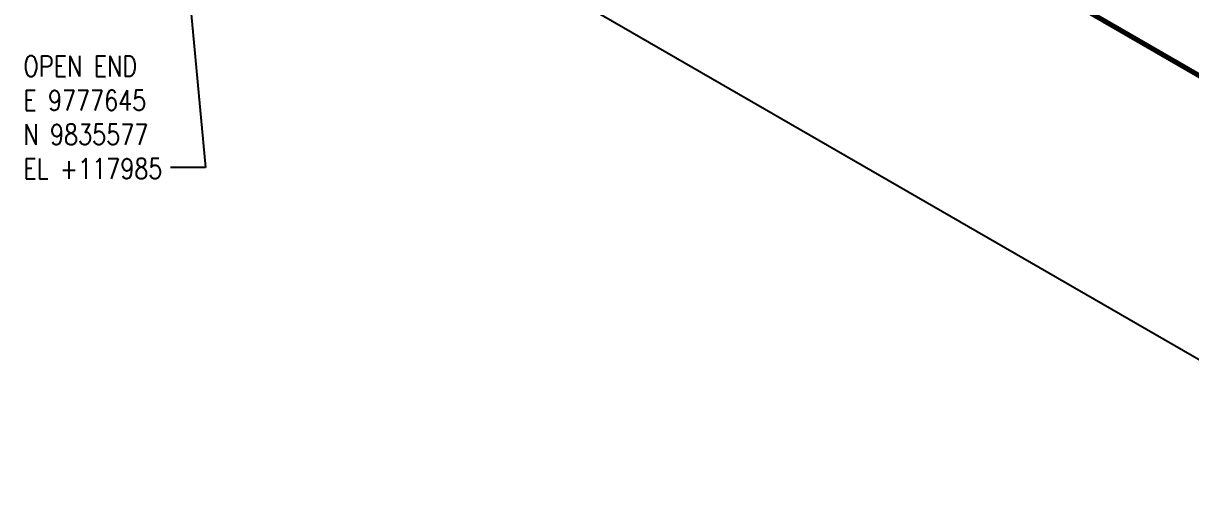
# Model space of a CAD drawing. Header units: millimetres. Extents: x 0 to 841, y 0 to 594.
# Drawn here: x 262 to 364.6, y 212.4 to 254.7 of the extents above; entities that cross this region are included whole.
import ezdxf
from ezdxf import colors
from ezdxf.entities.mleader import LeaderData, LeaderLine
from ezdxf.math import Vec2, Vec3

# ---------------------------------------------------------------- set-up
doc = ezdxf.new("R2010")
doc.units = ezdxf.units.MM
doc.header["$LTSCALE"] = 0.25
for name, color, linetype, lineweight in [('Annotation', 7, 'Continuous', 0), ('Dimension', 1, 'Continuous', 0), ('Pipe', 3, 'Continuous', 70)]:
    doc.layers.add(name, color=color, linetype=linetype, lineweight=lineweight)
doc.styles.add('AdskIsoAnnotation', font='romans.shx', dxfattribs={"width": 0.8, "height": 1})
doc.styles.add('AdskIsoMetric', font='romans.shx', dxfattribs={"width": 0.8, "height": 1.8})
doc.styles.add('AdskIsoMetric-30', font='romans.shx', dxfattribs={"width": 0.8, "height": 1.8})
doc.styles.get("Standard").update_dxf_attribs({"font": 'arial.ttf'})
doc.dimstyles.new('AdskIsoMetric', dxfattribs={"dimtxt": 2.5, "dimasz": 2.5, "dimexe": 1, "dimexo": 2, "dimgap": 0.8, "dimtad": 1, "dimdec": 0, "dimrnd": 1, "dimzin": 0, "dimdsep": 46, "dimtxsty": 'AdskIsoMetric', "dimcen": 0, "dimclrt": 7, "dimadec": 0, "dimazin": 0, "dimtfac": 1, "dimtdec": 0, "dimtmove": 1, "dimatfit": 3, "dimfxl": 1, "dimtfill": 1, "dimfrac": 2, "dimtolj": 1, "dimtzin": 0, "dimarcsym": 0})

# ---------------------------------------------------------------- blocks, each defined once
blk = doc.blocks.new('*D93')
at = {"layer": 'Defpoints', "color": 0, "transparency": 16777216}
for p in [(297.95, 289.01, 0), (464.93, 192.61, 0), (464.93, 167.61)]:
    blk.add_point(p, dxfattribs=at)
at = {"layer": 'Dimension', "color": 0, "lineweight": -2, "transparency": 16777216}
for p, q in [((297.95, 286.7), (297.95, 262.85)), ((300.12, 262.76), (462.76, 168.86)), ((464.93, 190.3), (464.93, 166.45))]:
    blk.add_line(p, q, dxfattribs=at)
at = {"layer": 'Dimension', "color": 0, "transparency": 16777216}
for points in [[(300.32, 263.12), (299.91, 262.4), (297.95, 264.01)], [(462.97, 169.22), (462.55, 168.49), (464.93, 167.61)]]:
    blk.add_solid(points, dxfattribs=at)
at = {"layer": 'Dimension', "color": 7, "transparency": 16777216, "insert": (381.44, 217.99), "char_height": 1.8, "attachment_point": 5, "rotation": 330, "style": 'AdskIsoMetric-30', "bg_fill": 3, "box_fill_scale": 1.1, "bg_fill_color": 256, "bg_fill_true_color": 13158600, "bg_fill_transparency": 0}
blk.add_mtext('\\A1;4106', dxfattribs=at)

msp = doc.modelspace()

# ---------------------------------------------------------------- texts
at = {"layer": 'Annotation', "insert": (262, 241, 0), "char_height": 1.8, "attachment_point": 7, "style": 'AdskIsoAnnotation', "bg_fill": 3, "box_fill_scale": 1, "bg_fill_color": 256, "bg_fill_true_color": 13158600, "bg_fill_transparency": 0}
msp.add_mtext('{\\Q0;OPEN END^M^JE 9777645^M^JN 9835577^M^JEL +117985}', dxfattribs=at)

# ---------------------------------------------------------------- dimensions: what is measured, and where the dimension line sits
at = {"layer": 'Dimension'}
dim = msp.add_linear_dim(base=(464.927, 167.606), p1=(297.95, 289.009, 0), p2=(464.927, 192.606, 0), angle=330, text='4106', dimstyle='AdskIsoMetric', override={"dimtad": 0, "dimlfac": 21.295416, "dimtxsty": 'AdskIsoMetric-30', "dimse1": 0, "dimse2": 0, "dimsd1": 0, "dimsd2": 0, "dimtmove": 1}, dxfattribs=at)
dim.commit()
dim.dimension.update_dxf_attribs({"geometry": '*D93', "text_midpoint": (381.439, 217.99), "dimtype": 160})

# ---------------------------------------------------------------- leaders
at = {"layer": 'Annotation'}
ml = msp.add_multileader_mtext('Standard', dxfattribs=at)
ml.set_content('')
ml.set_leader_properties()
ml.build(insert=Vec2(0, 0))
ml.multileader.update_dxf_attribs({"dogleg_length": 3.062, "arrow_head_size": 2.5})
ctx = ml.context
ctx.base_point, ctx.arrow_head_size = Vec3(274.938, 242), 2.5
notes = []
notes.append((ctx, [(0, (1, 1, 0), (278, 242), (-1, 0), 3.062, [(0, [(275.541, 268.395)], 0, [])])]))
ctx.mtext, ml.multileader.dxf.content_type = None, 0
for ctx, leaders in notes:
    for number, flags, end, landing, length, lines in leaders:
        leader = LeaderData()
        leader.index, (leader.has_last_leader_line, leader.has_dogleg_vector, leader.attachment_direction) = number, flags
        leader.last_leader_point, leader.dogleg_vector, leader.dogleg_length = Vec3(end), Vec3(landing), length
        for number, points, colour, breaks in lines:
            line = LeaderLine()
            line.index, line.vertices, line.color, line.breaks = number, Vec3.list(points), colors.encode_raw_color(colour), breaks
            leader.lines.append(line)
        ctx.leaders.append(leader)

# ---------------------------------------------------------------- next in the draw order: linework, layer by layer
at = {"layer": 'Pipe'}
msp.add_lwpolyline([(330.088, 270.455), (428.386, 213.702)], dxfattribs=at)

doc.saveas('drawing.dxf')
